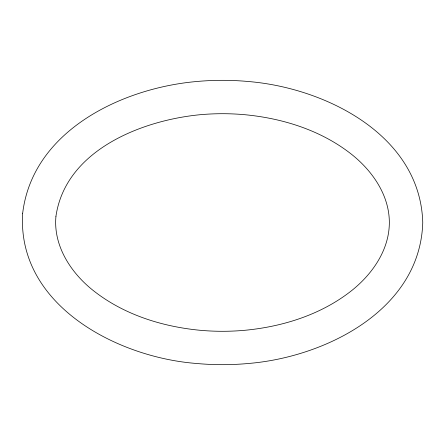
<?xml version="1.0" encoding="UTF-8"?>
<svg xmlns="http://www.w3.org/2000/svg" width="445" height="445" viewBox="0 0 445 445"><rect width="100%" height="100%" fill="white"/><g stroke="black" fill="none" stroke-linecap="round" stroke-linejoin="round"><path stroke-width="0.67" d="M22.678 213.2C16.732 305.086 117.146 357.396 196.362 363.459A281.296 281.296 0 0 0 248.638 363.459C325.406 357.068 420.28 309.954 422.75 222.5C420.28 135.046 325.406 87.932 248.638 81.541A281.296 281.296 0 0 0 196.362 81.541C122.03 88.116 32.63 130.663 22.678 213.2M55.948 216.27C53.116 245.59 70.805 272.702 92.966 290.301C123.187 314.354 161.396 326.491 199.471 330.223A247.876 247.876 0 0 0 245.529 330.223C283.604 326.491 321.813 314.354 352.034 290.301C372.56 273.836 389.342 249.678 389.342 222.5C389.342 195.322 372.56 171.164 352.034 154.699C321.813 130.646 283.604 118.509 245.529 114.777A247.876 247.876 0 0 0 199.471 114.777C141.087 120.556 65.593 150.427 55.948 216.27"/></g></svg>
